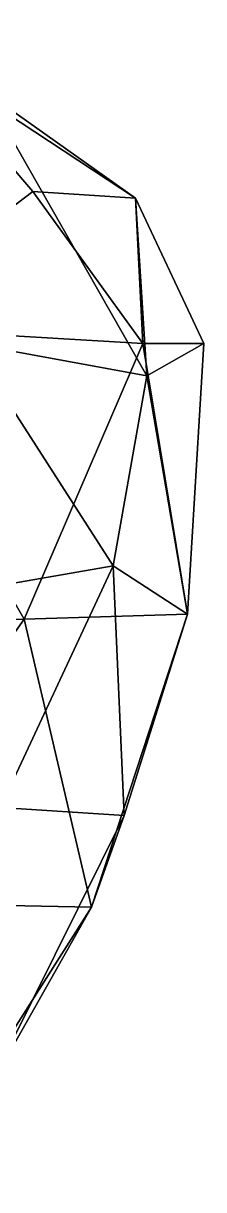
# Model space of a CAD drawing. Extents: x 290083 to 295691, y 4553739 to 4561622.
# Drawn here: x 294253.9 to 294266, y 4558600.6 to 4558679 of the extents above; entities that cross this region are included whole.
import ezdxf

# ---------------------------------------------------------------- set-up
doc = ezdxf.new("R2010")
doc.units = 0
doc.layers.add('Au_ppm_Pref_-_0_3', color=7, linetype='CONTINUOUS')

msp = doc.modelspace()

# ---------------------------------------------------------------- linework, layer by layer
at = {"layer": 'Au_ppm_Pref_-_0_3'}
for points in [[(294242.606, 4558658.61, 1783.12), (294254.561, 4558667.673, 1784.335), (294244.857, 4558678.968, 1786.856)], [(294244.857, 4558678.968, 1786.856), (294261.452, 4558667.213, 1787.737), (294251.774, 4558673.575, 1792.828)], [(294261.452, 4558667.213, 1787.737), (294244.857, 4558678.968, 1786.856), (294254.561, 4558667.673, 1784.335)], [(294251.774, 4558673.575, 1792.828), (294262.221, 4558655.297, 1792.919), (294250.344, 4558657.469, 1797.628)], [(294261.452, 4558667.213, 1787.737), (294262.221, 4558655.297, 1792.919), (294251.774, 4558673.575, 1792.828)], [(294242.606, 4558658.61, 1783.12), (294261.953, 4558657.469, 1784.252), (294254.561, 4558667.673, 1784.335)], [(294261.452, 4558667.213, 1787.737), (294254.561, 4558667.673, 1784.335), (294261.953, 4558657.469, 1784.252)], [(294261.452, 4558667.213, 1787.737), (294266.039, 4558657.469, 1787.737), (294262.221, 4558655.297, 1792.919)], [(294261.452, 4558667.213, 1787.737), (294261.953, 4558657.469, 1784.252), (294266.039, 4558657.469, 1787.737)], [(294228.47, 4558638.162, 1782.433), (294253.962, 4558638.932, 1783.725), (294242.606, 4558658.61, 1783.12)], [(294253.962, 4558638.932, 1783.725), (294261.953, 4558657.469, 1784.252), (294242.606, 4558658.61, 1783.12)], [(294250.344, 4558657.469, 1797.628), (294259.948, 4558642.527, 1795.473), (294242.825, 4558639.547, 1797.885)], [(294262.221, 4558655.297, 1792.919), (294259.948, 4558642.527, 1795.473), (294250.344, 4558657.469, 1797.628)], [(294264.943, 4558639.281, 1787.976), (294261.953, 4558657.469, 1784.252), (294253.962, 4558638.932, 1783.725)], [(294264.943, 4558639.281, 1787.976), (294266.039, 4558657.469, 1787.737), (294261.953, 4558657.469, 1784.252)], [(294264.943, 4558639.281, 1787.976), (294262.221, 4558655.297, 1792.919), (294266.039, 4558657.469, 1787.737)], [(294264.943, 4558639.281, 1787.976), (294259.948, 4558642.527, 1795.473), (294262.221, 4558655.297, 1792.919)], [(294252.383, 4558626.281, 1797.106), (294242.825, 4558639.547, 1797.885), (294259.948, 4558642.527, 1795.473)], [(294260.686, 4558625.752, 1793.676), (294252.383, 4558626.281, 1797.106), (294259.948, 4558642.527, 1795.473)], [(294264.943, 4558639.281, 1787.976), (294260.686, 4558625.752, 1793.676), (294259.948, 4558642.527, 1795.473)], [(294228.47, 4558638.162, 1782.433), (294240.577, 4558619.958, 1782.464), (294253.962, 4558638.932, 1783.725)], [(294240.577, 4558619.958, 1782.464), (294258.501, 4558619.596, 1787.465), (294253.962, 4558638.932, 1783.725)], [(294264.943, 4558639.281, 1787.976), (294253.962, 4558638.932, 1783.725), (294258.501, 4558619.596, 1787.465)], [(294264.943, 4558639.281, 1787.976), (294258.501, 4558619.596, 1787.465), (294260.686, 4558625.752, 1793.676)], [(294260.686, 4558625.752, 1793.676), (294251.35, 4558606.978, 1792.382), (294252.383, 4558626.281, 1797.106)], [(294260.686, 4558625.752, 1793.676), (294258.501, 4558619.596, 1787.465), (294251.35, 4558606.978, 1792.382)], [(294240.577, 4558619.958, 1782.464), (294246.401, 4558600.612, 1786.555), (294258.501, 4558619.596, 1787.465)], [(294258.501, 4558619.596, 1787.465), (294246.401, 4558600.612, 1786.555), (294251.35, 4558606.978, 1792.382)]]:
    msp.add_3dface(points, dxfattribs=at)

doc.saveas('drawing.dxf')
